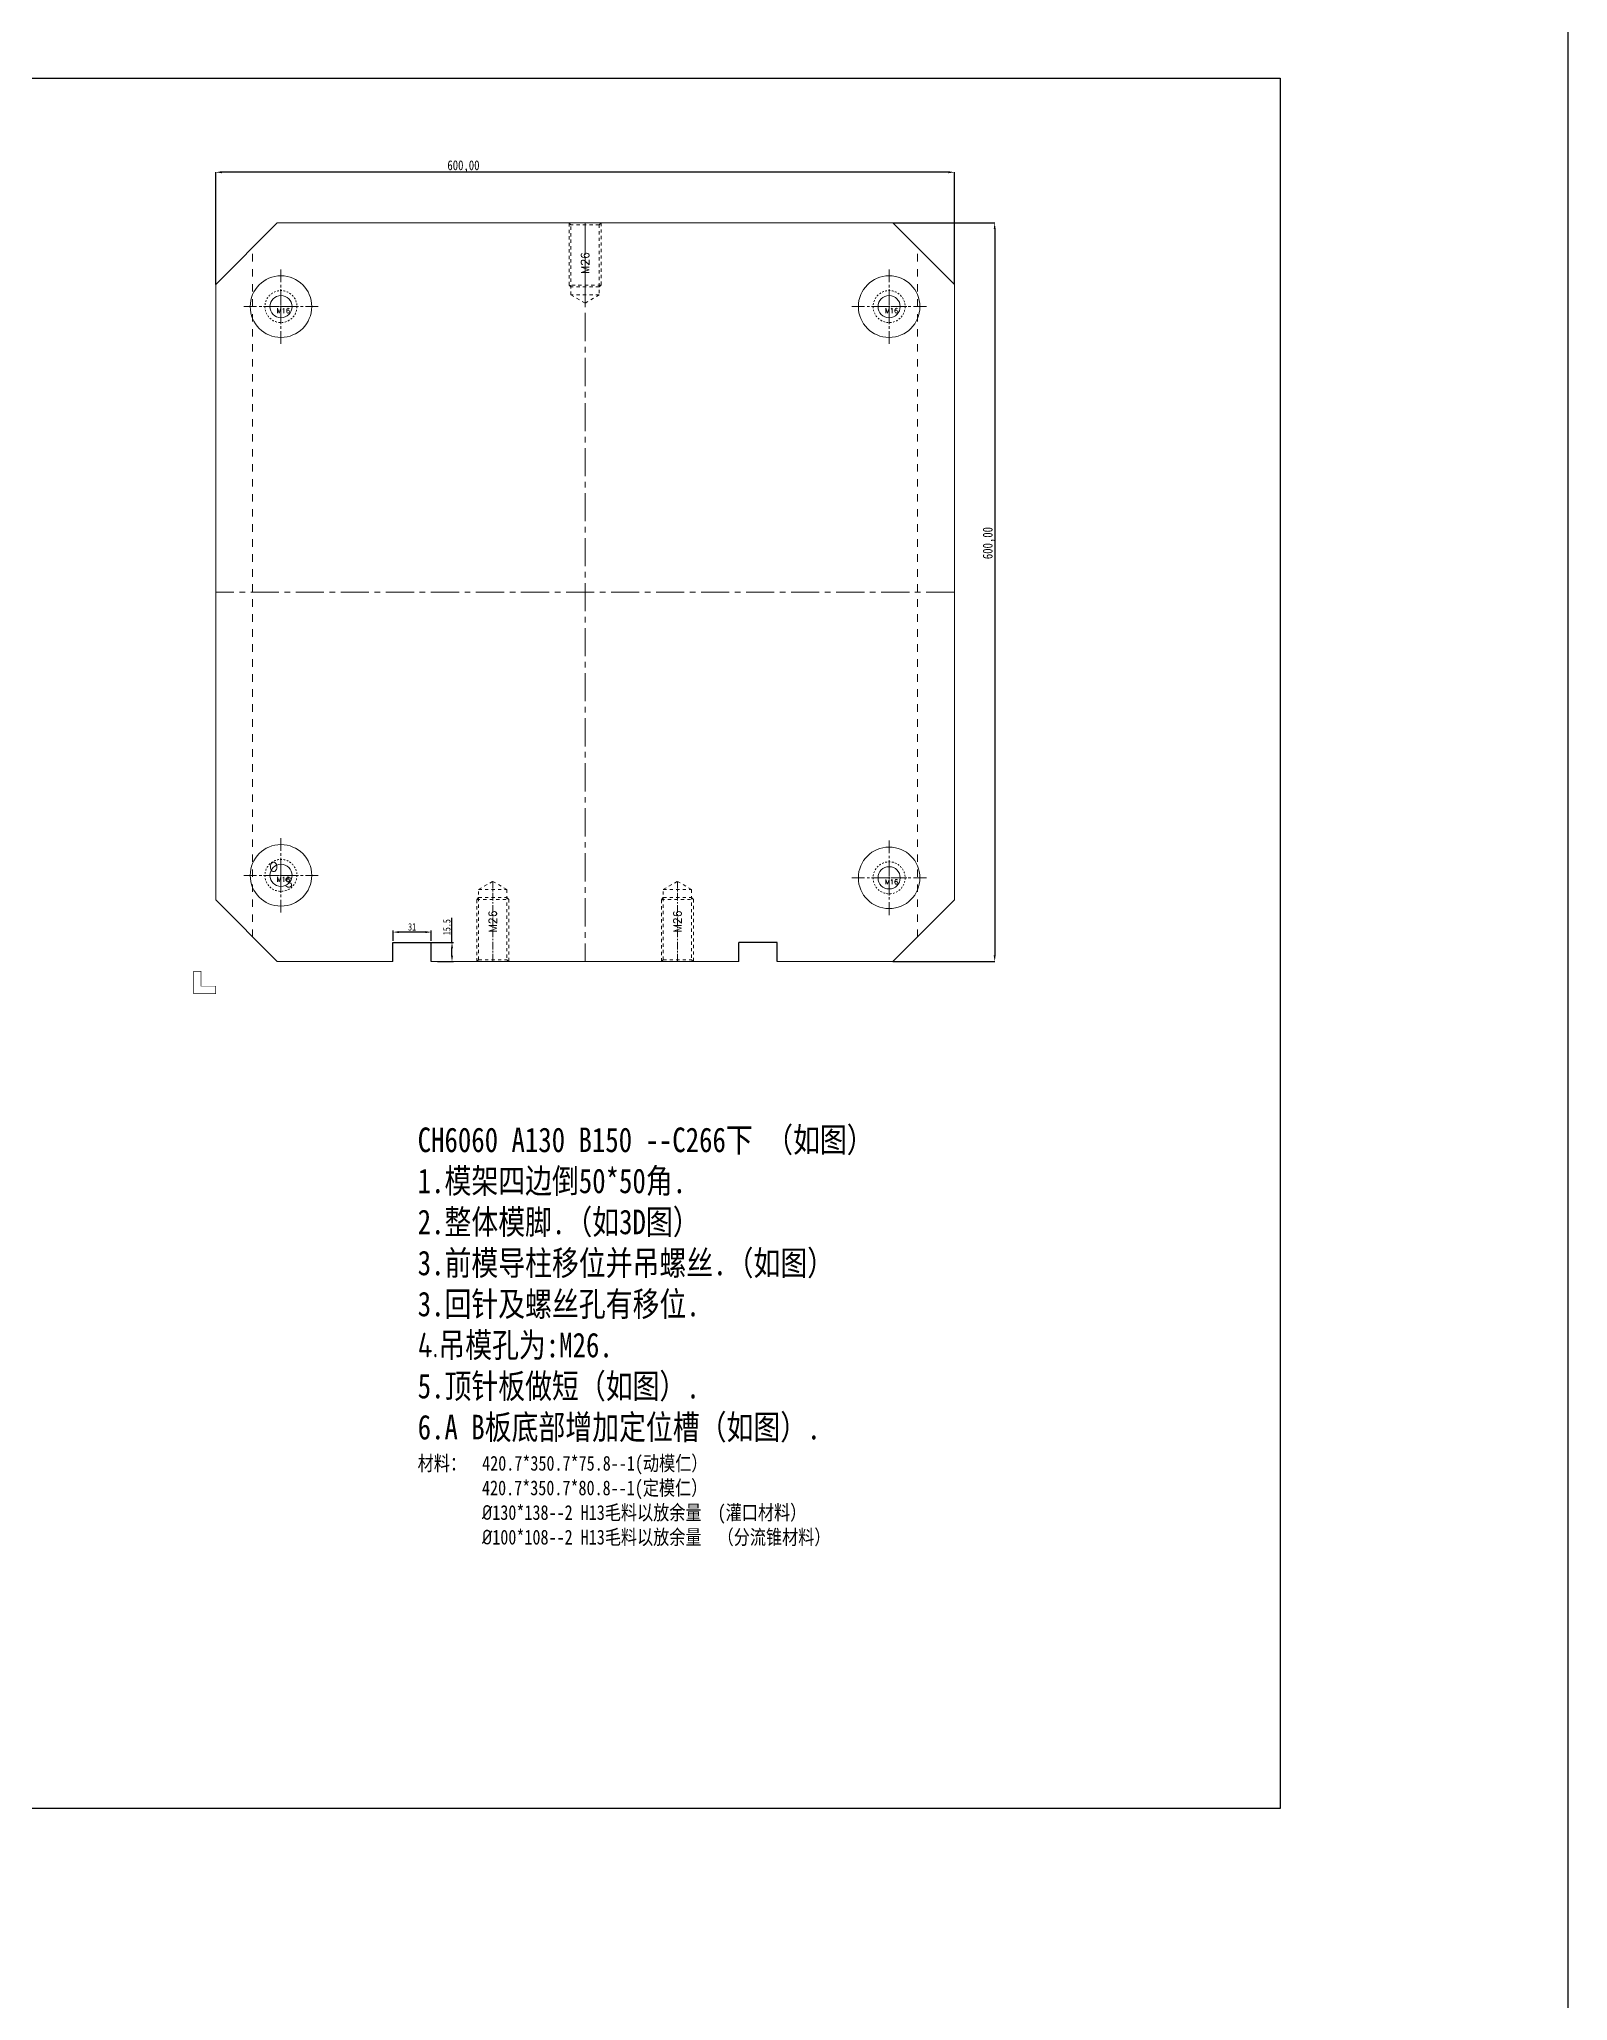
# Model space of a CAD drawing. Header units: millimetres. Extents: x 1727 to 4210, y -6182 to 759.
# Drawn here: x 2969 to 4210, y -2403 to -810 of the extents above; entities that cross this region are included whole.
import ezdxf
from ezdxf.enums import TextEntityAlignment as Align

# ---------------------------------------------------------------- set-up
doc = ezdxf.new("R2010")
doc.units = ezdxf.units.MM
doc.header["$LTSCALE"] = 16.335
doc.header["$PDMODE"] = 3
doc.header["$PDSIZE"] = 0.3125
doc.linetypes.add('CENTER', pattern=[0.6, 0.375, -0.075, 0.075, -0.075])
doc.linetypes.add('HIDDEN', pattern=[0.2, 0.1, -0.1])
doc.layers.get('0').update_dxf_attribs({"linetype": 'CONTINUOUS'})
doc.layers.get('Defpoints').update_dxf_attribs({"linetype": 'CONTINUOUS'})
for name, color, linetype, lineweight in [('dim', 82, 'CONTINUOUS', 9), ('moldbase', 7, 'CONTINUOUS', 20), ('screw', 33, 'CONTINUOUS', 13)]:
    doc.layers.add(name, color=color, linetype=linetype, lineweight=lineweight)
doc.styles.add('ROMANC', font='romanc.shx', dxfattribs={"bigfont": 'gbcbig.shx'})
doc.styles.get("Standard").update_dxf_attribs({"font": 'txt', "width": 0.8})
doc.styles.add('TXT', font='txt.shx', dxfattribs={"bigfont": 'gbcbig.shx'})
doc.dimstyles.new('ISO-25', dxfattribs={"dimtxt": 8, "dimasz": 6, "dimexe": 1.25, "dimexo": 0.625, "dimgap": 0, "dimtad": 1, "dimdsep": 46, "dimtxsty": 'Standard', "dimcen": 0, "dimclrd": 4, "dimclre": 4, "dimclrt": 6, "dimazin": 0, "dimtfac": 1, "dimtofl": 0, "dimtmove": 0, "dimatfit": 3, "dimfxl": 0, "dimarcsym": 0})
doc.dimstyles.new('mold', dxfattribs={"dimtxt": 8, "dimasz": 5, "dimexe": 0, "dimexo": 0, "dimgap": 0, "dimtad": 1, "dimzin": 1, "dimtxsty": 'Standard', "dimcen": 0, "dimclrd": 4, "dimclre": 4, "dimclrt": 6, "dimazin": 0, "dimtfac": 1, "dimtofl": 0, "dimtmove": 0, "dimatfit": 3, "dimfxl": 0, "dimarcsym": 0})

# ---------------------------------------------------------------- blocks, each defined once
blk = doc.blocks.new('screw_m16_i')
at = {"layer": 'screw', "color": 1, "linetype": 'CENTER', "ltscale": 0.808571}
for p, q in [((-14.3, 0), (14.3, 0)), ((0, -14.3), (0, 14.3))]:
    blk.add_line(p, q, dxfattribs=at)
at = {"layer": 'screw', "color": 8, "linetype": 'HIDDEN', "ltscale": 0.808571}
blk.add_circle((0, 0), 13, dxfattribs=at)
at = {"layer": 'screw', "color": 33}
blk.add_circle((0, 0), 9, dxfattribs=at)
at = {"layer": 'screw', "color": 6, "style": 'TXT'}
blk.add_text('M16', height=3.9, dxfattribs=at).set_placement((-3.38, -5.2))
blk = doc.blocks.new('*D203')
at = {"color": 4, "lineweight": -2}
for p, q in [((3112.3, -1008.7), (3112.3, -917.6)), ((3707.3, -917.6), (3117.3, -917.6)), ((3712.3, -1008.7), (3712.3, -917.6))]:
    blk.add_line(p, q, dxfattribs=at)
at = {"color": 4}
for points in [[(3117.3, -916.7), (3117.3, -918.4), (3112.3, -917.6)], [(3707.3, -916.7), (3707.3, -918.4), (3712.3, -917.6)]]:
    blk.add_solid(points, dxfattribs=at)
at = {"layer": 'Defpoints', "color": 0}
for p in [(3112.3, -917.6), (3112.3, -1008.7), (3712.3, -1008.7)]:
    blk.add_point(p, dxfattribs=at)
at = {"color": 6, "insert": (3313.5, -912.9), "char_height": 8, "attachment_point": 5}
blk.add_mtext('600,00', dxfattribs=at)
blk = doc.blocks.new('*D204')
at = {"color": 4, "lineweight": -2}
for p, q in [((3662.3, -958.7), (3745, -958.7)), ((3745, -963.7), (3745, -1553.7)), ((3662.3, -1558.7), (3745, -1558.7))]:
    blk.add_line(p, q, dxfattribs=at)
at = {"color": 4}
for points in [[(3744.2, -963.7), (3745.8, -963.7), (3745, -958.7)], [(3744.2, -1553.7), (3745.8, -1553.7), (3745, -1558.7)]]:
    blk.add_solid(points, dxfattribs=at)
at = {"layer": 'Defpoints', "color": 0}
for p in [(3662.3, -958.7), (3662.3, -1558.7), (3745, -1558.7)]:
    blk.add_point(p, dxfattribs=at)
at = {"color": 6, "insert": (3740.3, -1218.8), "char_height": 8, "attachment_point": 5, "rotation": 90}
blk.add_mtext('600,00', dxfattribs=at)
blk = doc.blocks.new('*D207')
at = {"layer": 'Defpoints', "color": 0}
for p in [(3256.3, -1534.8), (3256.3, -1543.2), (3287.3, -1543.2)]:
    blk.add_point(p, dxfattribs=at)
at = {"layer": 'dim', "color": 4, "lineweight": -2}
for p, q in [((3256.3, -1542), (3256.3, -1533.6)), ((3282.5, -1534.8), (3261.1, -1534.8)), ((3287.3, -1542), (3287.3, -1533.6))]:
    blk.add_line(p, q, dxfattribs=at)
at = {"layer": 'dim', "color": 4}
for points in [[(3261.1, -1534), (3261.1, -1535.6), (3256.3, -1534.8)], [(3282.5, -1534), (3282.5, -1535.6), (3287.3, -1534.8)]]:
    blk.add_solid(points, dxfattribs=at)
at = {"layer": 'dim', "color": 6, "insert": (3271.8, -1530.6), "char_height": 6, "attachment_point": 5}
blk.add_mtext('31', dxfattribs=at)
blk = doc.blocks.new('*D208')
at = {"layer": 'Defpoints', "color": 0}
for p in [(3285.4, -1543.2), (3291.3, -1558.7), (3304.2, -1558.7)]:
    blk.add_point(p, dxfattribs=at)
at = {"layer": 'dim', "color": 4, "lineweight": -2}
for p, q in [((3304.2, -1543.2), (3304.2, -1523.2)), ((3286.6, -1543.2), (3305.4, -1543.2)), ((3292.5, -1558.7), (3305.4, -1558.7)), ((3304.2, -1553.9), (3304.2, -1548))]:
    blk.add_line(p, q, dxfattribs=at)
at = {"layer": 'dim', "color": 4}
for points in [[(3303.4, -1548), (3305, -1548), (3304.2, -1543.2)], [(3303.4, -1553.9), (3305, -1553.9), (3304.2, -1558.7)]]:
    blk.add_solid(points, dxfattribs=at)
at = {"layer": 'dim', "color": 6, "insert": (3300, -1530.8), "char_height": 6, "attachment_point": 5, "rotation": 90}
blk.add_mtext('15.5', dxfattribs=at)

msp = doc.modelspace()

# ---------------------------------------------------------------- linework, layer by layer
for p, q in [((3256.273, -1558.709), (3256.273, -1543.209)), ((3256.273, -1543.209), (3287.273, -1543.209)), ((3287.273, -1558.709), (3287.273, -1543.209)), ((3537.273, -1558.709), (3537.273, -1543.209)), ((3568.273, -1543.209), (3537.273, -1543.209)), ((3568.273, -1558.709), (3568.273, -1543.209))]:
    msp.add_line(p, q)
for points in [[(1727.389, 759.168), (4210.482, 759.168), (4210.482, -6181.558), (1727.389, -6181.558)], [(3976.843, -2246.664), (2158.415, -2246.664), (2158.415, -841.143), (3976.843, -841.143)]]:
    msp.add_lwpolyline(points, close=True)
at = {"layer": 'moldbase'}
for p, q in [((3112.273, -1008.709), (3162.273, -958.709)), ((3662.273, -958.709), (3162.273, -958.709)), ((3662.273, -958.709), (3712.273, -1008.709)), ((3112.273, -1008.709), (3112.273, -1508.709)), ((3712.273, -1008.709), (3712.273, -1508.709)), ((3112.273, -1508.709), (3162.273, -1558.709)), ((3712.273, -1508.709), (3662.273, -1558.709)), ((3256.273, -1558.709), (3162.273, -1558.709)), ((3537.273, -1558.709), (3287.273, -1558.709)), ((3662.273, -1558.709), (3568.273, -1558.709))]:
    msp.add_line(p, q, dxfattribs=at)
at = {"layer": 'moldbase', "color": 1, "linetype": 'CENTER', "ltscale": 3.731864}
for p, q in [((3412.273, -958.709), (3412.273, -1558.709)), ((3712.273, -1258.709), (3112.273, -1258.709))]:
    msp.add_line(p, q, dxfattribs=at)
at = {"layer": 'moldbase', "color": 8, "linetype": 'HIDDEN', "ltscale": 3.731864}
for p, q in [((3142.273, -1538.709), (3142.273, -978.709)), ((3682.273, -1538.709), (3682.273, -978.709))]:
    msp.add_line(p, q, dxfattribs=at)
at = {"layer": 'moldbase', "color": 1, "linetype": 'CENTER', "ltscale": 1.710438}
for p, q in [((3165.273, -996.459), (3165.273, -1056.959)), ((3659.273, -996.459), (3659.273, -1056.959)), ((3135.023, -1026.709), (3195.523, -1026.709)), ((3689.523, -1026.709), (3629.023, -1026.709)), ((3165.273, -1518.959), (3165.273, -1458.459)), ((3659.273, -1520.959), (3659.273, -1460.459)), ((3135.023, -1488.709), (3195.523, -1488.709)), ((3689.523, -1490.709), (3629.023, -1490.709))]:
    msp.add_line(p, q, dxfattribs=at)
at = {"layer": 'moldbase', "const_width": 0.5}
msp.add_lwpolyline([(3112.273, -1578.709), (3100.273, -1578.709), (3100.273, -1566.709), (3094.273, -1566.709), (3094.273, -1584.709), (3112.273, -1584.709), (3112.273, -1578.709)], dxfattribs=at)
at = {"layer": 'moldbase'}
for centre in [(3165.273, -1026.709), (3659.273, -1026.709), (3165.273, -1488.709), (3659.273, -1490.709)]:
    msp.add_circle(centre, 25, dxfattribs=at)
at = {"layer": 'screw', "color": 92, "linetype": 'HIDDEN', "ltscale": 1.617141}
for p, q in [((3399.273, -1009.209), (3399.273, -958.709)), ((3425.273, -958.709), (3425.273, -1009.209)), ((3400.773, -1010.709), (3399.273, -1009.209)), ((3425.273, -1009.209), (3399.273, -1009.209)), ((3423.773, -1010.709), (3400.773, -1010.709)), ((3425.273, -1009.209), (3423.773, -1010.709)), ((3324.273, -1508.209), (3325.773, -1506.709)), ((3324.273, -1558.709), (3324.273, -1508.209)), ((3324.273, -1508.209), (3350.273, -1508.209)), ((3325.773, -1506.709), (3348.773, -1506.709)), ((3348.773, -1506.709), (3350.273, -1508.209)), ((3350.273, -1508.209), (3350.273, -1558.709)), ((3474.273, -1508.209), (3475.773, -1506.709)), ((3474.273, -1558.709), (3474.273, -1508.209)), ((3474.273, -1508.209), (3500.273, -1508.209)), ((3475.773, -1506.709), (3498.773, -1506.709)), ((3498.773, -1506.709), (3500.273, -1508.209)), ((3500.273, -1508.209), (3500.273, -1558.709))]:
    msp.add_line(p, q, dxfattribs=at)
at = {"layer": 'screw', "color": 8, "linetype": 'HIDDEN', "ltscale": 1.617141}
for p, q in [((3400.773, -960.209), (3399.273, -958.709)), ((3423.773, -960.209), (3400.773, -960.209)), ((3400.773, -1017.209), (3400.773, -960.209)), ((3425.273, -958.709), (3423.773, -960.209)), ((3423.773, -960.209), (3423.773, -1017.209)), ((3412.273, -1023.848), (3400.773, -1017.209)), ((3423.773, -1017.209), (3400.773, -1017.209)), ((3423.773, -1017.209), (3412.273, -1023.848)), ((3325.773, -1500.209), (3337.273, -1493.569)), ((3337.273, -1493.569), (3348.773, -1500.209)), ((3475.773, -1500.209), (3487.273, -1493.569)), ((3487.273, -1493.569), (3498.773, -1500.209)), ((3325.773, -1557.209), (3325.773, -1500.209)), ((3325.773, -1500.209), (3348.773, -1500.209)), ((3348.773, -1500.209), (3348.773, -1557.209)), ((3475.773, -1557.209), (3475.773, -1500.209)), ((3475.773, -1500.209), (3498.773, -1500.209)), ((3498.773, -1500.209), (3498.773, -1557.209)), ((3324.273, -1558.709), (3325.773, -1557.209)), ((3325.773, -1557.209), (3348.773, -1557.209)), ((3348.773, -1557.209), (3350.273, -1558.709)), ((3474.273, -1558.709), (3475.773, -1557.209)), ((3475.773, -1557.209), (3498.773, -1557.209)), ((3498.773, -1557.209), (3500.273, -1558.709))]:
    msp.add_line(p, q, dxfattribs=at)
at = {"layer": 'screw', "color": 1, "linetype": 'CENTER', "ltscale": 1.010713}
for p, q in [((3412.273, -958.709), (3412.273, -1023.848)), ((3337.273, -1558.709), (3337.273, -1493.569)), ((3487.273, -1558.709), (3487.273, -1493.569))]:
    msp.add_line(p, q, dxfattribs=at)

# ---------------------------------------------------------------- block references
at = {"layer": 'screw'}
for p in [(3165.273, -1026.709), (3659.273, -1026.709), (3165.273, -1488.709), (3659.273, -1490.709)]:
    msp.add_blockref('screw_m16_i', p, dxfattribs=at)

# ---------------------------------------------------------------- texts
at = {"insert": (3276.337, -1693.511), "char_height": 20, "width": 729.61914, "attachment_point": 1}
msp.add_mtext('{\\fSimSun|b0|i0|c0|p2;\\C1;CH\\fSimSun|b0|i0|c134|p2;6060\\fSimSun|b0|i0|c0|p2; A1\\fSimSun|b0|i0|c134|p2;3\\fSimSun|b0|i0|c0|p2;0 B1\\fSimSun|b0|i0|c134|p2;5\\fSimSun|b0|i0|c0|p2;0 \\fSimSun|b0|i0|c134|p2;--C266下\\fSimSun|b0|i0|c0|p2; \\fSimSun|b0|i0|c134|p2;（如图） \\C256;\\P\\C1;1.模架四边倒50*50角.\\P2.整体模脚.（如3D图）\\P3.前模导柱移位并吊螺丝.（如图）\\P3.回针及螺丝孔有移位.\\P\\fISOCPEUR|b0|i0|c0|p34;4.\\fSimSun|b0|i0|c134|p2;吊模孔为:M26.\\P5.顶针板做短（如图）.\\P6.A B板底部增加定位槽（如图）.\\P\\H0.6x;材料：  \\C6;420.7*350.7*75.8--1(动模仁）\\P        420.7*350.7*80.8--1(定模仁）   \\P        \\fISOCPEUR|b0|i0|c0|p34;\\C256;%%C\\fSimSun|b0|i0|c134|p2;130*138--2 H13毛料以放余量  (灌口材料）\\P        \\fISOCPEUR|b0|i0|c0|p34;%%C\\fSimSun|b0|i0|c134|p2;100*108--2 H13毛料以放余量  （分流锥材料）\\H1.667x;\\C1;\\P\\C256; }', dxfattribs=at)
at = {"layer": 'moldbase', "style": 'ROMANC'}
for s, p in [('O', (3155.763, -1485.618)), ('S', (3168.363, -1498.219))]:
    msp.add_text(s, height=7.5, dxfattribs=at).set_placement(p)
at = {"layer": 'screw', "color": 6, "linetype": 'HIDDEN', "ltscale": 1.617141, "style": 'TXT'}
for p in [(3412.273, -991.278), (3337.273, -1526.139), (3487.273, -1526.139)]:
    msp.add_text('M26', height=6.5, rotation=90, dxfattribs=at).set_placement(p, align=Align.MIDDLE)

# ---------------------------------------------------------------- dimensions: what is measured, and where the dimension line sits
dim = msp.add_linear_dim(base=(3112.273, -917.566), p1=(3712.273, -1008.709), p2=(3112.273, -1008.709), dimstyle='mold')
dim.commit()
dim.dimension.update_dxf_attribs({"geometry": '*D203', "text_midpoint": (3313.512, -917.566), "dimtype": 160})
dim = msp.add_linear_dim(base=(3744.988, -1558.709), p1=(3662.273, -958.709), p2=(3662.273, -1558.709), angle=90, dimstyle='mold')
dim.commit()
dim.dimension.update_dxf_attribs({"geometry": '*D204', "text_midpoint": (3744.988, -1218.793), "dimtype": 160})
at = {"layer": 'dim'}
dim = msp.add_linear_dim(base=(3256.273, -1534.795), p1=(3287.273, -1543.209), p2=(3256.273, -1543.209), dimstyle='ISO-25', override={"dimtxt": 6, "dimasz": 4.8, "dimexe": 1.1994, "dimexo": 1.1994, "dimgap": 1.1994}, dxfattribs=at)
dim.commit()
dim.dimension.update_dxf_attribs({"geometry": '*D207', "text_midpoint": (3271.773, -1530.595)})
dim = msp.add_linear_dim(base=(3304.171, -1558.709), p1=(3285.362, -1543.209), p2=(3291.262, -1558.709), angle=90, dimstyle='ISO-25', override={"dimtxt": 6, "dimasz": 4.8, "dimexe": 1.1994, "dimexo": 1.1994, "dimgap": 1.1994}, dxfattribs=at)
dim.commit()
dim.dimension.update_dxf_attribs({"geometry": '*D208', "text_midpoint": (3304.171, -1530.809), "dimtype": 160})

doc.saveas('drawing.dxf')
